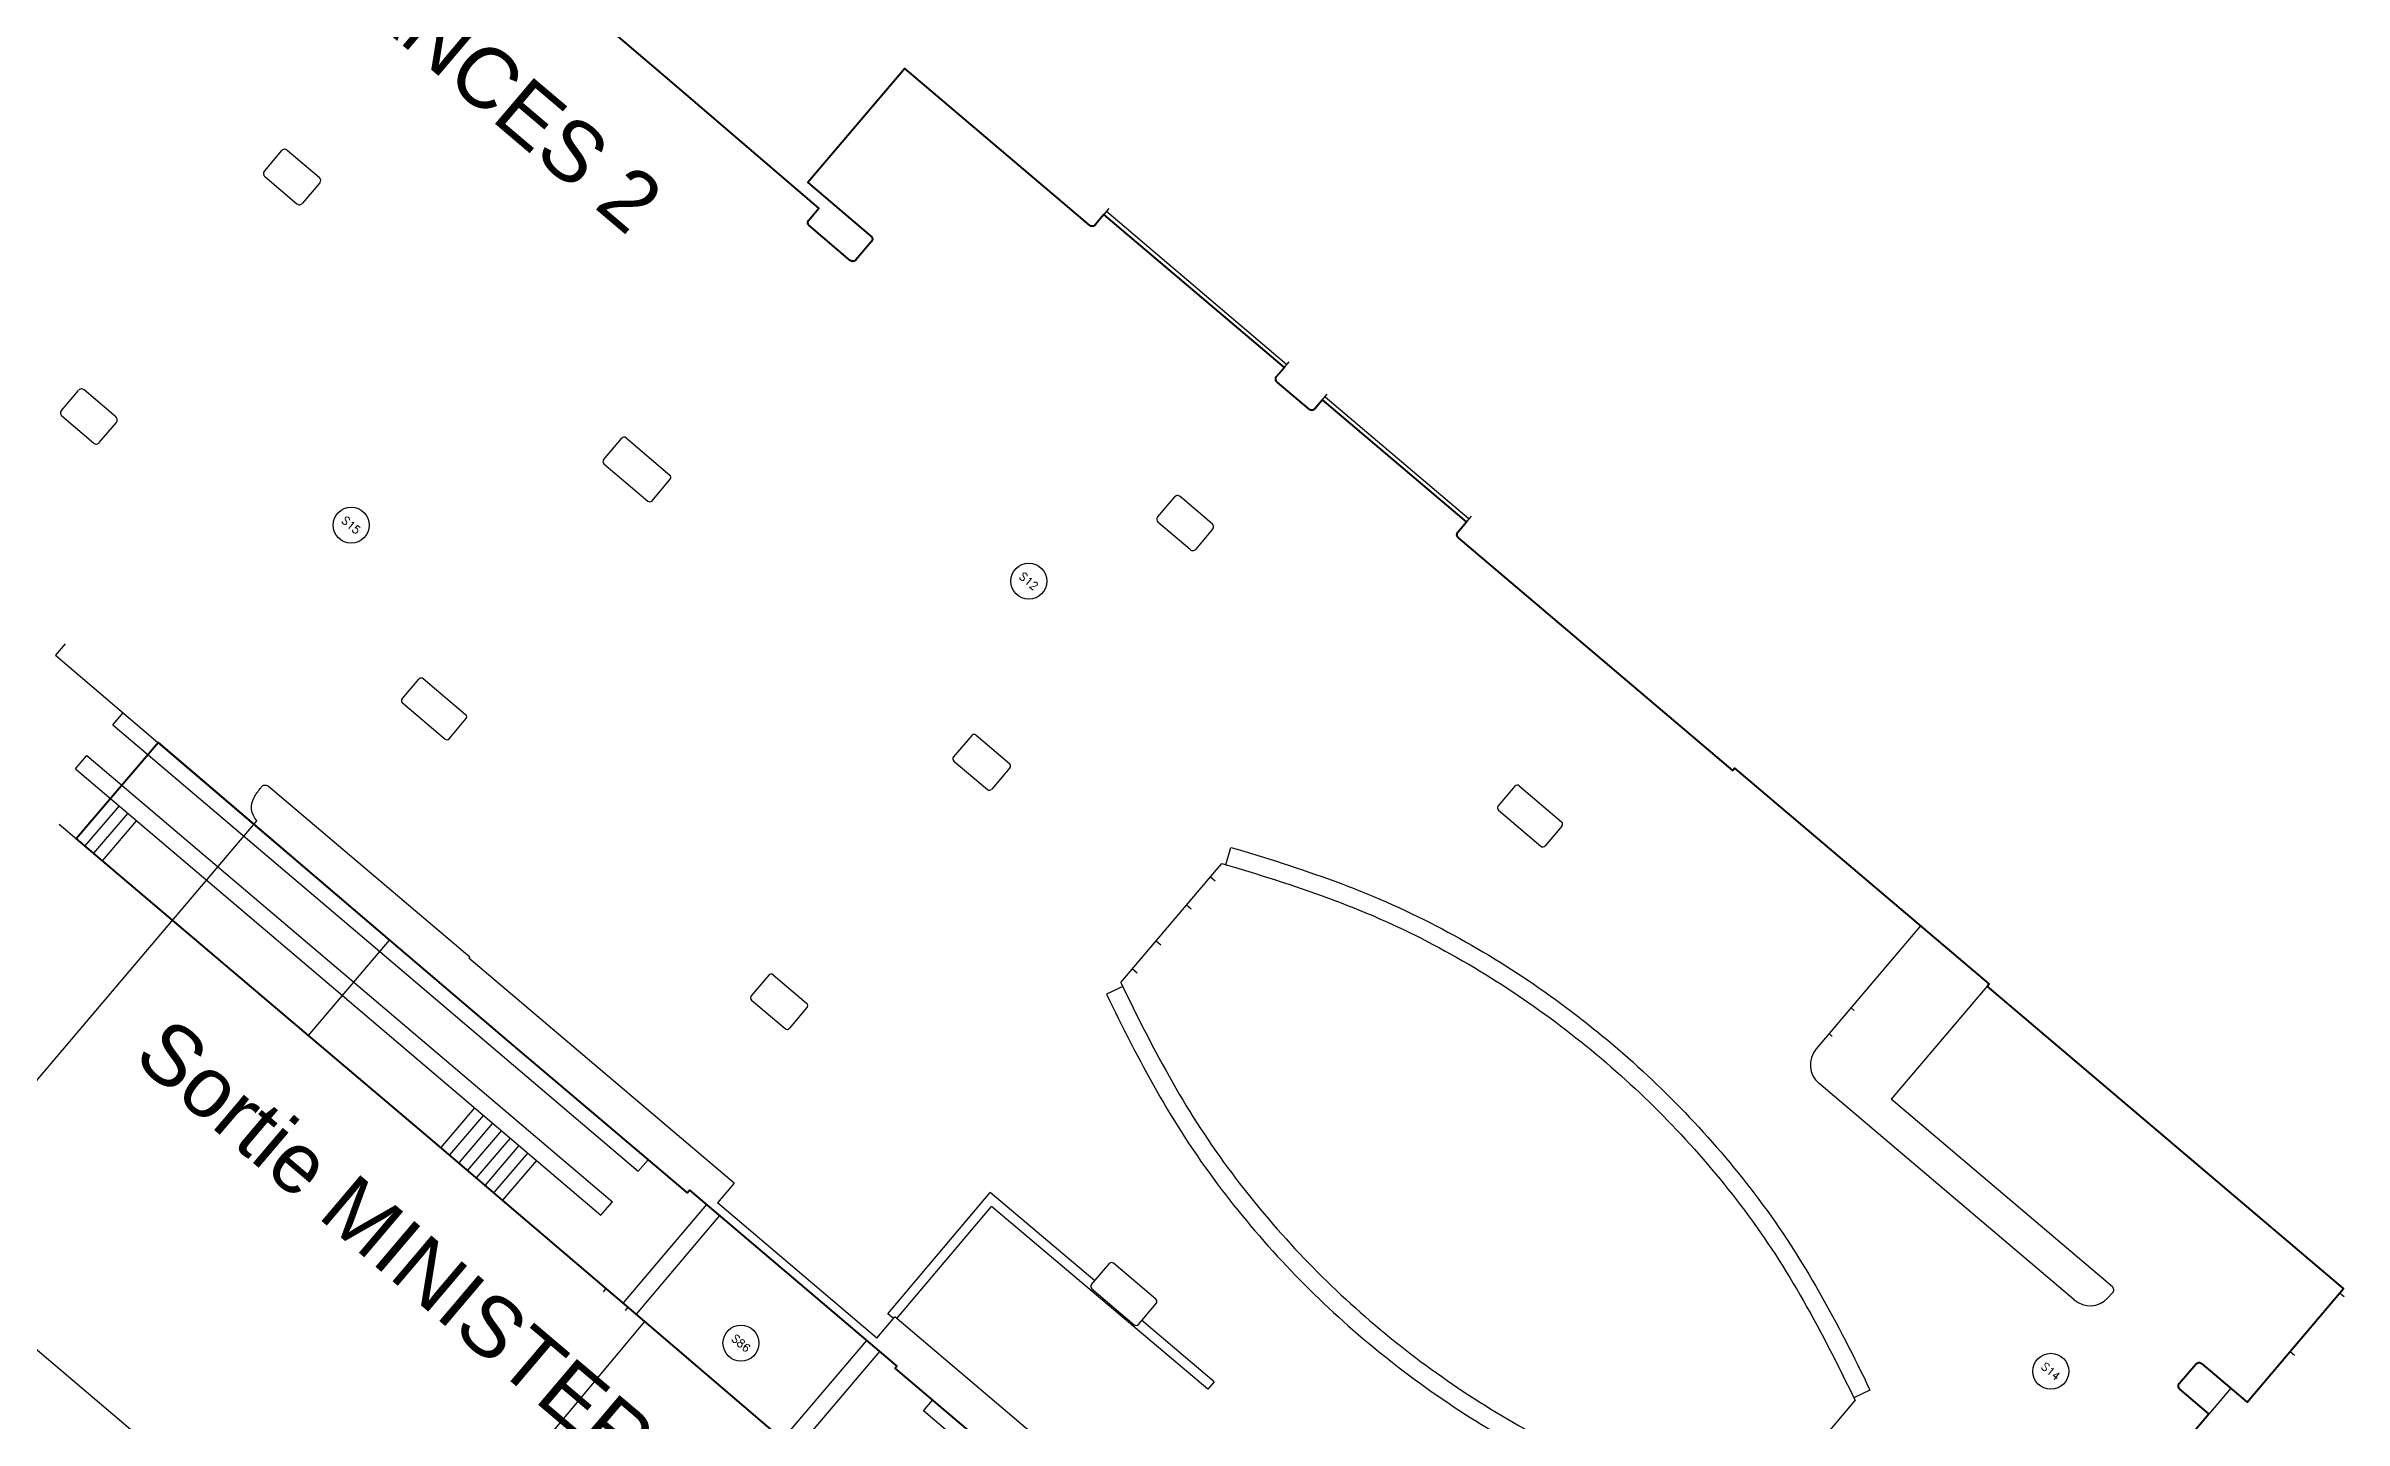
# Model space of a CAD drawing. Header units: metres. Extents: x 1653773 to 1654374, y 8182561 to 8183166.
# Drawn here: x 1654129.9 to 1654187.4, y 8182713.5 to 8182747.8 of the extents above; entities that cross this region are included whole.
import ezdxf
from ezdxf.enums import TextEntityAlignment as Align

# ---------------------------------------------------------------- set-up
doc = ezdxf.new("R2010")
doc.units = ezdxf.units.M
doc.header["$LTSCALE"] = 2
for name, color, linetype in [('TOP-BATIS-_-E', 7, 'Continuous'), ('TOP-INFRA-EF-E', 7, 'Continuous'), ('TOP-INFRA-EM-E', 7, 'Continuous'), ('TOP4R-BATIS-_-E', 1, 'Continuous'), ('TOP4R-EQUIP-_-E', 3, 'Continuous'), ('TOP4R-INFRA-EF-E', 1, 'Continuous'), ('TOP4R-INFRA-EM-E', 1, 'Continuous'), ('TOP4R-SCAN-TRUEVIEW-E', 7, 'Continuous')]:
    doc.layers.add(name, color=color, linetype=linetype)
doc.layers.add('TOP4R-SURFACE-_-E', color=7, linetype='Continuous', lineweight=40)
doc.styles.add('Arial', font='ARIAL.TTF')
doc.styles.add('Romanc 2', font='Romanc.shx', dxfattribs={"width": 0.99, "height": 0.5})

msp = doc.modelspace()

# ---------------------------------------------------------------- linework, layer by layer
at = {"layer": 'TOP-BATIS-_-E'}
for p, q in [((1654130.413, 8182732.907), (1654130.17, 8182732.623)), ((1654130.17, 8182732.623), (1654138.522, 8182725.5)), ((1654130.265, 8182728.397), (1654136.498, 8182723.116)), ((1654136.498, 8182723.116), (1654138.522, 8182725.5))]:
    msp.add_line(p, q, dxfattribs=at)
at = {"layer": 'TOP-INFRA-EF-E'}
for p, q in [((1654131.543, 8182729.04), (1654130.687, 8182728.039)), ((1654131.76, 8182728.855), (1654130.904, 8182727.854)), ((1654131.977, 8182728.671), (1654131.121, 8182727.669)), ((1654132.194, 8182728.486), (1654131.337, 8182727.483))]:
    msp.add_line(p, q, dxfattribs=at)
at = {"layer": 'TOP-INFRA-EM-E'}
for p, q in [((1654131.603, 8182730.879), (1654131.86, 8182731.181)), ((1654131.603, 8182730.879), (1654138.275, 8182725.21)), ((1654130.67, 8182729.781), (1654130.955, 8182730.116)), ((1654130.955, 8182730.116), (1654137.628, 8182724.447)), ((1654130.67, 8182729.781), (1654137.343, 8182724.112))]:
    msp.add_line(p, q, dxfattribs=at)
at = {"layer": 'TOP-INFRA-EM-E', "flags": 128}
msp.add_lwpolyline([(1654134.411, 8182725.821, 0, 0, 0), (1654133.648, 8182726.468, 0.2, 0, 0), (1654133.267, 8182726.791, 0, 0, 0)], format="xyseb", dxfattribs=at)
at = {"layer": 'TOP4R-BATIS-_-E'}
for p, q in [((1654151.4, 8182747.286), (1654148.981, 8182744.434)), ((1654156.021, 8182743.367), (1654151.4, 8182747.286)), ((1654135.823, 8182745.233), (1654135.392, 8182744.725)), ((1654135.964, 8182745.245), (1654136.765, 8182744.566)), ((1654135.404, 8182744.584), (1654136.204, 8182743.905)), ((1654136.776, 8182744.425), (1654136.345, 8182743.917)), ((1654148.981, 8182744.434), (1654150.555, 8182743.099)), ((1654156.499, 8182743.785), (1654156.163, 8182743.379)), ((1654156.443, 8182743.717), (1654160.954, 8182739.891)), ((1654149.013, 8182743.358), (1654150.038, 8182742.489)), ((1654156.379, 8182743.64), (1654160.889, 8182739.815)), ((1654150.567, 8182742.958), (1654150.179, 8182742.501)), ((1654160.696, 8182739.587), (1654161.01, 8182739.957)), ((1654130.317, 8182738.738), (1654130.743, 8182739.241)), ((1654131.681, 8182738.577), (1654130.884, 8182739.253)), ((1654161.509, 8182738.767), (1654160.708, 8182739.446)), ((1654161.65, 8182738.778), (1654161.963, 8182739.148)), ((1654161.907, 8182739.082), (1654165.509, 8182736.028)), ((1654131.124, 8182737.922), (1654130.328, 8182738.597)), ((1654161.843, 8182739.006), (1654165.444, 8182735.952)), ((1654131.265, 8182737.933), (1654131.692, 8182738.436)), ((1654143.873, 8182737.507), (1654144.328, 8182738.044)), ((1654144.434, 8182738.053), (1654145.529, 8182737.124)), ((1654143.881, 8182737.402), (1654144.976, 8182736.473)), ((1654145.082, 8182736.481), (1654145.537, 8182737.018)), ((1654158.142, 8182736.575), (1654157.722, 8182736.08)), ((1654159.084, 8182735.908), (1654158.283, 8182736.587)), ((1654158.534, 8182735.26), (1654157.733, 8182735.939)), ((1654159.095, 8182735.767), (1654158.675, 8182735.271)), ((1654165.563, 8182736.092), (1654165.228, 8182735.697)), ((1654172.096, 8182729.74), (1654165.239, 8182735.556)), ((1654138.836, 8182731.528), (1654139.257, 8182732.024)), ((1654140.422, 8182731.133), (1654139.362, 8182732.032)), ((1654139.905, 8182730.523), (1654138.845, 8182731.422)), ((1654140.011, 8182730.532), (1654140.431, 8182731.028)), ((1654153.075, 8182730.615), (1654152.619, 8182730.078)), ((1654153.181, 8182730.624), (1654154.02, 8182729.912)), ((1654152.628, 8182729.972), (1654153.467, 8182729.261)), ((1654140.528, 8182725.072), (1654135.495, 8182729.341)), ((1654135.5, 8182729.336), (1654135.507, 8182729.331)), ((1654154.028, 8182729.807), (1654153.573, 8182729.269)), ((1654166.654, 8182729.347), (1654166.233, 8182728.851)), ((1654166.759, 8182729.355), (1654167.819, 8182728.456)), ((1654172.096, 8182729.74), (1654172.146, 8182729.799)), ((1654178.507, 8182724.403), (1654172.146, 8182729.799)), ((1654166.242, 8182728.745), (1654167.302, 8182727.846)), ((1654127.255, 8182719.107), (1654135.209, 8182728.484)), ((1654167.828, 8182728.35), (1654167.408, 8182727.855)), ((1654159.423, 8182727.383), (1654159.547, 8182727.815)), ((1654156.804, 8182724.436), (1654159.327, 8182727.41)), ((1654159.159, 8182726.971), (1654159.04, 8182727.071)), ((1654158.563, 8182726.269), (1654158.445, 8182726.37)), ((1654176.792, 8182725.857), (1654174.183, 8182722.78)), ((1654141.502, 8182722.958), (1654138.522, 8182725.5)), ((1654157.804, 8182725.373), (1654157.685, 8182725.474)), ((1654140.528, 8182725.072), (1654140.506, 8182725.046)), ((1654147.137, 8182719.422), (1654140.506, 8182725.046)), ((1654157.209, 8182724.672), (1654157.09, 8182724.772)), ((1654148.003, 8182724.621), (1654147.563, 8182724.102)), ((1654148.108, 8182724.63), (1654148.947, 8182723.918)), ((1654156.85, 8182724.339), (1654156.444, 8182724.146)), ((1654178.507, 8182724.403), (1654176.06, 8182721.518)), ((1654187.367, 8182716.792), (1654178.46, 8182724.347)), ((1654147.571, 8182723.997), (1654148.41, 8182723.285)), ((1654148.956, 8182723.812), (1654148.516, 8182723.294)), ((1654175.054, 8182723.807), (1654175.134, 8182723.739)), ((1654139.488, 8182720.583), (1654136.498, 8182723.116)), ((1654174.504, 8182723.159), (1654174.584, 8182723.091)), ((1654145.957, 8182719.18), (1654141.502, 8182722.958)), ((1654180.633, 8182716.503), (1654174.254, 8182721.914)), ((1654181.588, 8182716.83), (1654176.06, 8182721.518)), ((1654144.902, 8182715.965), (1654139.488, 8182720.583)), ((1654145.957, 8182719.18), (1654146.016, 8182719.249)), ((1654151.205, 8182714.848), (1654146.016, 8182719.249)), ((1654147.137, 8182719.422), (1654146.718, 8182718.928)), ((1654150.978, 8182716.159), (1654153.539, 8182719.189)), ((1654156.151, 8182716.981), (1654153.539, 8182719.189)), ((1654150.701, 8182715.549), (1654146.718, 8182718.928)), ((1654151.201, 8182716.035), (1654153.568, 8182718.837)), ((1654158.974, 8182714.268), (1654153.568, 8182718.837)), ((1654156.07, 8182716.887), (1654156.515, 8182717.41)), ((1654157.678, 8182716.522), (1654156.62, 8182717.419)), ((1654127.411, 8182717.208), (1654136.478, 8182709.517)), ((1654143.867, 8182716.705), (1654143.938, 8182716.788)), ((1654156.079, 8182716.781), (1654157.137, 8182715.884)), ((1654181.596, 8182716.685), (1654181.469, 8182716.55)), ((1654187.367, 8182716.792), (1654184.96, 8182713.943)), ((1654187.379, 8182716.581), (1654187.268, 8182716.674)), ((1654144.417, 8182716.237), (1654144.487, 8182716.319)), ((1654151.118, 8182716.041), (1654150.978, 8182716.159)), ((1654157.242, 8182715.892), (1654157.687, 8182716.416)), ((1654139.854, 8182709.917), (1654144.902, 8182715.965)), ((1654150.701, 8182715.549), (1654151.15, 8182716.078)), ((1654156.523, 8182711.521), (1654151.15, 8182716.078)), ((1654159.136, 8182714.459), (1654157.32, 8182715.993)), ((1654186.139, 8182715.114), (1654186.029, 8182715.207)), ((1654151.157, 8182714.791), (1654151.205, 8182714.848)), ((1654155.891, 8182710.776), (1654151.157, 8182714.791)), ((1654159.136, 8182714.459), (1654158.974, 8182714.268)), ((1654183.676, 8182714.901), (1654183.261, 8182714.412)), ((1654184.96, 8182713.943), (1654183.817, 8182714.913)), ((1654172.633, 8182711.011), (1654175.155, 8182713.985)), ((1654175.528, 8182714.251), (1654175.121, 8182714.058)), ((1654184.547, 8182714.293), (1654179.486, 8182708.331)), ((1654184.002, 8182713.652), (1654183.272, 8182714.271))]:
    msp.add_line(p, q, dxfattribs=at)
at = {"layer": 'TOP4R-BATIS-_-E', "flags": 128}
msp.add_lwpolyline([(1654140.827, 8182751.255), (1654140.129, 8182750.432), (1654141.21, 8182749.54), (1654141.755, 8182750.208), (1654145.644, 8182746.887), (1654149.256, 8182743.799), (1654149.001, 8182743.499)], dxfattribs=at)
for points in [[(1654135.206, 8182728.481, -0.332694), (1654135.135, 8182729.063, -0.033251), (1654135.287, 8182729.291, -0.058406), (1654135.345, 8182729.351, -0.180279), (1654135.416, 8182729.375, -0.109554), (1654135.458, 8182729.365, -0.049782), (1654135.495, 8182729.341, -3.92951)], [(1654159.547, 8182727.815, -0.017444), (1654162.15, 8182726.969, -0.03245), (1654164.682, 8182725.856, -0.028564), (1654166.988, 8182724.486, -0.055161), (1654171.02, 8182721.066, -0.028564), (1654172.749, 8182719.014, -0.03245), (1654174.259, 8182716.698, -0.017567), (1654175.528, 8182714.251)], [(1654159.327, 8182727.41, -0.018087), (1654161.996, 8182726.546, -0.03245), (1654164.474, 8182725.457, -0.028564), (1654166.736, 8182724.113, -0.055161), (1654170.693, 8182720.756, -0.028564), (1654172.388, 8182718.744, -0.03245), (1654173.867, 8182716.477, -0.018087), (1654175.155, 8182713.985)], [(1654156.444, 8182724.146, 0.0174), (1654157.7, 8182721.722, 0.03245), (1654159.211, 8182719.407, 0.028564), (1654160.94, 8182717.355, 0.055161), (1654164.972, 8182713.935, 0.028564), (1654167.278, 8182712.564, 0.03245), (1654169.81, 8182711.452, 0.017566), (1654172.431, 8182710.6)], [(1654156.804, 8182724.436, 0.018087), (1654158.093, 8182721.943, 0.03245), (1654159.572, 8182719.676, 0.028564), (1654161.267, 8182717.664, 0.055161), (1654165.224, 8182714.308, 0.028564), (1654167.486, 8182712.964, 0.03245), (1654169.964, 8182711.875, 0.018087), (1654172.633, 8182711.011)]]:
    msp.add_lwpolyline(points, format="xyb", dxfattribs=at)
at = {"layer": 'TOP4R-BATIS-_-E'}
for centre, radius, start, end in [((1654135.9, 8182745.168), 0.1, 49.6963, 139.6963), ((1654135.468, 8182744.66), 0.1, 139.6963, 229.6963), ((1654136.7, 8182744.49), 0.1, 319.6963, 49.6963), ((1654136.269, 8182743.981), 0.1, 229.6963, 319.6963), ((1654149.078, 8182743.434), 0.1, 139.6963, 229.6963), ((1654150.49, 8182743.023), 0.1, 319.6963, 49.6963), ((1654156.086, 8182743.443), 0.1, 229.6963, 320.40276), ((1654150.102, 8182742.565), 0.1, 229.6963, 319.6963), ((1654130.82, 8182739.177), 0.1, 49.6963, 139.6963), ((1654160.773, 8182739.522), 0.1, 139.6963, 229.6963), ((1654130.393, 8182738.673), 0.1, 139.6963, 229.6963), ((1654131.616, 8182738.501), 0.1, 319.6963, 49.6963), ((1654161.573, 8182738.843), 0.1, 229.6963, 319.6963), ((1654131.189, 8182737.998), 0.1, 229.6963, 319.6963), ((1654144.385, 8182737.996), 0.075, 49.6963, 139.6963), ((1654143.93, 8182737.459), 0.075, 139.6963, 229.6963), ((1654145.48, 8182737.067), 0.075, 319.6963, 49.6963), ((1654145.025, 8182736.53), 0.075, 229.6963, 319.6963), ((1654158.218, 8182736.511), 0.1, 49.6963, 139.6963), ((1654157.798, 8182736.015), 0.1, 139.6963, 229.6963), ((1654159.019, 8182735.832), 0.1, 319.6963, 49.6963), ((1654165.304, 8182735.632), 0.1, 139.6963, 229.6963), ((1654158.599, 8182735.336), 0.1, 229.6963, 319.6963), ((1654139.314, 8182731.975), 0.075, 49.6963, 139.6963), ((1654138.893, 8182731.48), 0.075, 139.6963, 229.6963), ((1654140.374, 8182731.076), 0.075, 319.6963, 49.6963), ((1654139.953, 8182730.58), 0.075, 229.6963, 319.6963), ((1654153.132, 8182730.567), 0.075, 49.6963, 139.6963), ((1654152.676, 8182730.03), 0.075, 139.6963, 229.6963), ((1654153.971, 8182729.855), 0.075, 319.6963, 49.6963), ((1654166.711, 8182729.298), 0.075, 49.6963, 139.6963), ((1654153.515, 8182729.318), 0.075, 229.6963, 319.6963), ((1654166.29, 8182728.802), 0.075, 139.6963, 229.6963), ((1654167.771, 8182728.399), 0.075, 319.6963, 49.6963), ((1654167.35, 8182727.903), 0.075, 229.6963, 319.6963), ((1654148.06, 8182724.572), 0.075, 49.6963, 139.6963), ((1654147.62, 8182724.054), 0.075, 139.6963, 229.6963), ((1654148.899, 8182723.861), 0.075, 319.6963, 49.6963), ((1654148.459, 8182723.342), 0.075, 229.6963, 319.6963), ((1654174.652, 8182722.383), 0.615, 139.6963, 229.6963), ((1654156.572, 8182717.362), 0.075, 49.6963, 139.6963), ((1654156.127, 8182716.838), 0.075, 139.6963, 229.6963), ((1654181.523, 8182716.753), 0.1, 316.74453, 49.6963), ((1654157.63, 8182716.465), 0.075, 319.6963, 49.6963), ((1654181.027, 8182716.966), 0.608, 229.6963, 316.74453), ((1654157.185, 8182715.941), 0.075, 229.6963, 319.6963), ((1654183.752, 8182714.836), 0.1, 49.6963, 139.6963), ((1654183.337, 8182714.347), 0.1, 139.6963, 229.6963)]:
    msp.add_arc(centre, radius, start, end, dxfattribs=at)
at = {"layer": 'TOP4R-EQUIP-_-E'}
for p, q in [((1654146.44, 8182718.889), (1654144.358, 8182716.429)), ((1654146.768, 8182718.611), (1654144.685, 8182716.15)), ((1654148.352, 8182713.019), (1654150.448, 8182715.49)), ((1654148.68, 8182712.741), (1654150.776, 8182715.212))]:
    msp.add_line(p, q, dxfattribs=at)
at = {"layer": 'TOP4R-INFRA-EF-E'}
for p, q in [((1654140.648, 8182721.304), (1654139.803, 8182720.315)), ((1654140.867, 8182721.118), (1654140.021, 8182720.128)), ((1654141.098, 8182720.922), (1654140.252, 8182719.931)), ((1654141.317, 8182720.735), (1654140.471, 8182719.745)), ((1654141.536, 8182720.549), (1654140.69, 8182719.558)), ((1654141.756, 8182720.363), (1654140.908, 8182719.371)), ((1654141.975, 8182720.177), (1654141.127, 8182719.185)), ((1654142.194, 8182719.99), (1654141.346, 8182718.998))]:
    msp.add_line(p, q, dxfattribs=at)
at = {"layer": 'TOP4R-INFRA-EM-E'}
for p, q in [((1654138.275, 8182725.21), (1654144.738, 8182719.719)), ((1654137.628, 8182724.447), (1654144.09, 8182718.957)), ((1654137.343, 8182724.112), (1654143.805, 8182718.621)), ((1654144.738, 8182719.719), (1654144.982, 8182720.007)), ((1654143.805, 8182718.621), (1654144.09, 8182718.957)), ((1654151.866, 8182713.731), (1654152.092, 8182713.998)), ((1654158.176, 8182708.382), (1654151.866, 8182713.731))]:
    msp.add_line(p, q, dxfattribs=at)
at = {"layer": 'TOP4R-INFRA-EM-E', "flags": 128}
msp.add_lwpolyline([(1654142.84, 8182720.725, 0, 0, 0), (1654142.077, 8182721.371, 0.2, 0, 0), (1654141.696, 8182721.695, 0, 0, 0)], format="xyseb", dxfattribs=at)
at = {"layer": 'TOP4R-SCAN-TRUEVIEW-E'}
for centre in [(1654137.56, 8182735.87), (1654154.5, 8182734.47), (1654147.306, 8182715.42), (1654180.047, 8182714.718)]:
    msp.add_circle(centre, 0.45, dxfattribs=at)
at = {"layer": 'TOP4R-SURFACE-_-E', "color": 5, "flags": 128}
msp.add_lwpolyline([(1654179.486, 8182708.331), (1654184.002, 8182713.652), (1654183.272, 8182714.271, -0.414214), (1654183.261, 8182714.412), (1654183.676, 8182714.901, -0.414214), (1654183.817, 8182714.913), (1654184.96, 8182713.943), (1654187.367, 8182716.792), (1654178.46, 8182724.347), (1654178.507, 8182724.403), (1654172.146, 8182729.799), (1654172.096, 8182729.74), (1654165.239, 8182735.556, -0.414214), (1654165.228, 8182735.697), (1654165.444, 8182735.952), (1654161.843, 8182739.006), (1654161.65, 8182738.778, -0.414214), (1654161.509, 8182738.767), (1654160.708, 8182739.446, -0.414214), (1654160.696, 8182739.587), (1654160.889, 8182739.815), (1654156.379, 8182743.64), (1654156.163, 8182743.379, -0.41783), (1654156.021, 8182743.367), (1654151.4, 8182747.286), (1654148.981, 8182744.434), (1654150.555, 8182743.099, -0.414214), (1654150.567, 8182742.958), (1654150.179, 8182742.501, -0.414214), (1654150.038, 8182742.489), (1654149.013, 8182743.358, -0.414214), (1654149.001, 8182743.499), (1654149.256, 8182743.799), (1654145.644, 8182746.887), (1654141.755, 8182750.208)], format="xyb", dxfattribs=at)
at = {"layer": 'TOP4R-SURFACE-_-E', "color": 6, "flags": 128}
msp.add_lwpolyline([(1654130.687, 8182728.039), (1654132.735, 8182730.435), (1654138.522, 8182725.5), (1654141.502, 8182722.958), (1654145.957, 8182719.18), (1654146.016, 8182719.249), (1654151.205, 8182714.848), (1654151.157, 8182714.791), (1654155.891, 8182710.776), (1654158.4, 8182708.648), (1654161.733, 8182705.82), (1654164.359, 8182703.614), (1654162.302, 8182701.19), (1654156.36, 8182706.227), (1654154.192, 8182708.065), (1654147.963, 8182713.349), (1654144.902, 8182715.965), (1654139.488, 8182720.583), (1654136.498, 8182723.116)], close=True, dxfattribs=at)

# ---------------------------------------------------------------- texts
at = {"layer": 'TOP4R-SCAN-TRUEVIEW-E', "style": 'Romanc 2', "width": 0.99}
for s, p in [('S15', (1654137.56, 8182735.87)), ('S12', (1654154.5, 8182734.47)), ('S86', (1654147.306, 8182715.42)), ('S14', (1654180.047, 8182714.718))]:
    msp.add_text(s, height=0.2, rotation=319.6963, dxfattribs=at).set_placement(p, align=Align.MIDDLE_CENTER)
at = {"layer": 'TOP4R-SURFACE-_-E', "style": 'Arial'}
for s, p in [('Sortie MINISTERE DES FINANCES 2', (1654117.587, 8182765.895)), ('Sortie MINISTERE DES FINANCES 1', (1654132.071, 8182722.503))]:
    msp.add_text(s, height=1.5, rotation=319.6963, dxfattribs=at).set_placement(p)

doc.saveas('drawing.dxf')
